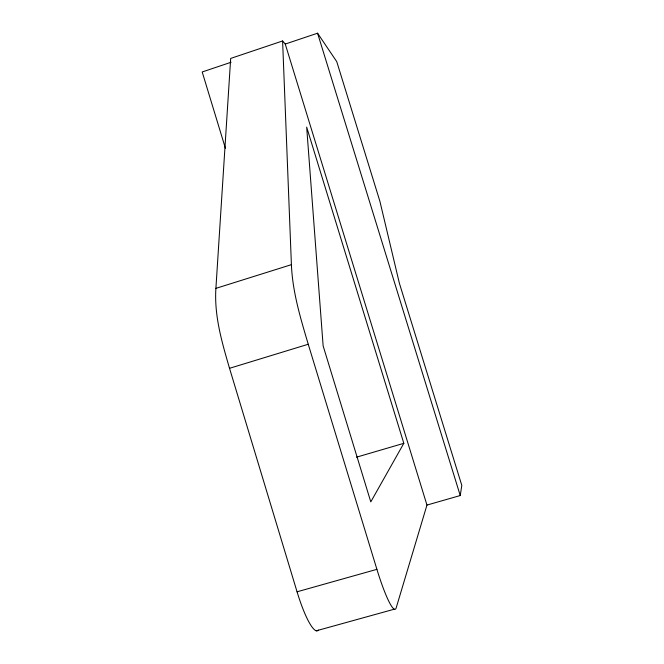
<?xml version="1.0" encoding="UTF-8"?>
<svg xmlns="http://www.w3.org/2000/svg" width="664" height="664" viewBox="0 0 664 664"><rect width="100%" height="100%" fill="white"/><g stroke="black" fill="none" stroke-linecap="round" stroke-linejoin="round"><path stroke-width="1" d="M282.598 40.96L291.405 264.662C292.517 291.928 300.551 318.272 308.245 344.251L376.903 569.338A51.975 6.839 74.3 0 0 396.184 607.875L426.96 505.072L285.254 44.056L282.598 40.96L230.682 58.424L215.9 288.367C214.115 315.674 221.967 342.383 229.528 368.304L297.057 591.798A51.584 9.678 75 0 0 318.471 630.094M426.96 505.072L460.243 495.543L461.804 485.409L399.379 283.221L379.899 201.308L336.748 61.636L317.566 33.2L285.254 44.056M403.82 443.32L370.794 501.876L323.136 345.894L306.668 127.106L403.82 443.32L356.51 457.181M231.089 62.258L202.196 71.969L225.403 148.238M215.9 288.367L291.405 264.662M229.528 368.304L308.245 344.251M297.057 591.798L376.903 569.338M316.28 630.8L394.316 609.187M317.566 33.2L460.243 495.543"/></g></svg>
